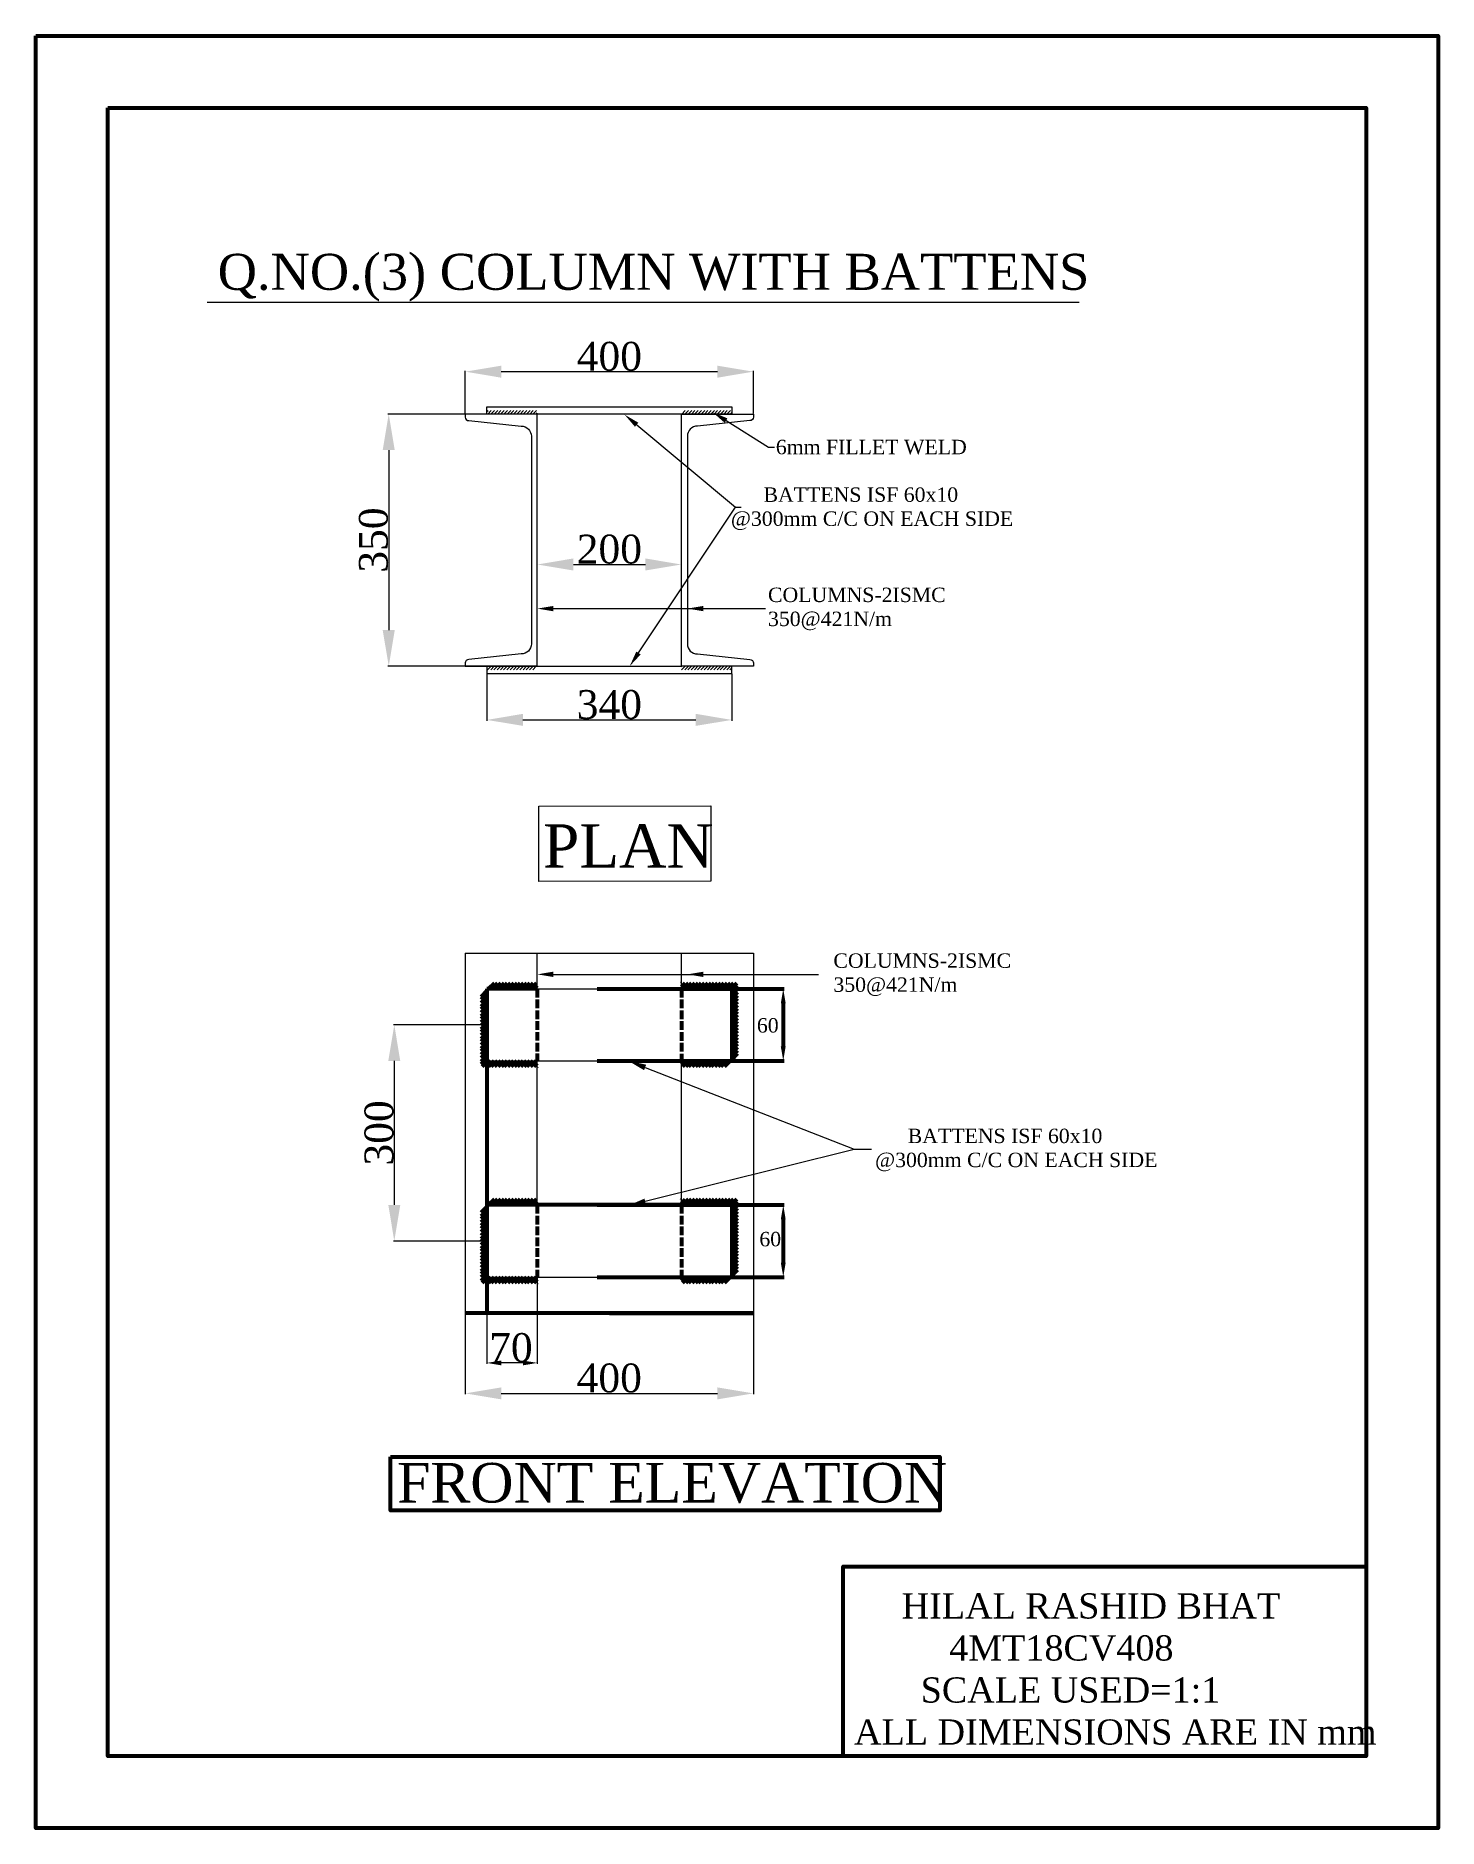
# Model space of a CAD drawing. Header units: millimetres. Extents: x -255 to 1693, y -1797 to 691.
import ezdxf
from ezdxf import colors
from ezdxf.entities.mleader import LeaderData, LeaderLine
from ezdxf.math import Vec2, Vec3

# ---------------------------------------------------------------- set-up
doc = ezdxf.new("R2010")
doc.units = ezdxf.units.MM
doc.linetypes.add('ACAD_ISO02W100', pattern=[15, 12, -3])
doc.styles.get("Standard").update_dxf_attribs({"font": 'times.ttf'})
doc.dimstyles.new('ISO-25', dxfattribs={"dimtxt": 2.5, "dimasz": 2.5, "dimexe": 1.25, "dimexo": 0.625, "dimtad": 1, "dimdec": 0, "dimtxsty": 'Standard', "dimcen": 2.5, "dimaunit": 1, "dimadec": 0, "dimazin": 0, "dimtfac": 1, "dimtdec": 0, "dimtmove": 0, "dimatfit": 3, "dimfxl": 1, "dimarcsym": 0})

# ---------------------------------------------------------------- blocks, each defined once
blk = doc.blocks.new('*D2')
at = {"color": 0, "lineweight": -2, "transparency": 16777216}
for p, q in [((441.1, 166.2), (234.1, 166.2)), ((235.4, 116.2), (235.4, -133.8)), ((441.1, -183.8), (234.1, -183.8))]:
    blk.add_line(p, q, dxfattribs=at)
at = {"color": 0, "transparency": 16777216}
for points in [[(227, 116.2), (243.7, 116.2), (235.4, 166.2)], [(227, -133.8), (243.7, -133.8), (235.4, -183.8)]]:
    blk.add_solid(points, dxfattribs=at)
at = {"layer": 'Defpoints', "color": 0, "transparency": 16777216}
for p in [(441.7, 166.2), (235.4, -183.8), (441.7, -183.8)]:
    blk.add_point(p, dxfattribs=at)
at = {"color": 0, "transparency": 16777216, "insert": (214.3, -8.8), "char_height": 40, "attachment_point": 5, "rotation": 90}
blk.add_mtext('350', dxfattribs=at)
blk = doc.blocks.new('*D3')
at = {"color": 0, "lineweight": -2, "transparency": 16777216}
for p, q in [((341.7, 166.8), (341.7, 226.2)), ((391.7, 225), (691.7, 225)), ((741.7, 166.8), (741.7, 226.2))]:
    blk.add_line(p, q, dxfattribs=at)
at = {"color": 0, "transparency": 16777216}
for points in [[(391.7, 233.3), (391.7, 216.6), (341.7, 225)], [(691.7, 233.3), (691.7, 216.6), (741.7, 225)]]:
    blk.add_solid(points, dxfattribs=at)
at = {"layer": 'Defpoints', "color": 0, "transparency": 16777216}
for p in [(741.7, 225), (341.7, 166.2), (741.7, 166.2)]:
    blk.add_point(p, dxfattribs=at)
at = {"color": 0, "transparency": 16777216, "insert": (541.7, 246), "char_height": 40, "attachment_point": 5}
blk.add_mtext('400', dxfattribs=at)
blk = doc.blocks.new('*D4')
at = {"color": 0, "lineweight": -2, "transparency": 16777216}
for p, q in [((371.7, -194.4), (371.7, -259.6)), ((711.7, -194.4), (711.7, -259.6)), ((421.7, -258.4), (661.7, -258.4))]:
    blk.add_line(p, q, dxfattribs=at)
at = {"color": 0, "transparency": 16777216}
for points in [[(421.7, -250), (421.7, -266.7), (371.7, -258.4)], [(661.7, -250), (661.7, -266.7), (711.7, -258.4)]]:
    blk.add_solid(points, dxfattribs=at)
at = {"layer": 'Defpoints', "color": 0, "transparency": 16777216}
for p in [(371.7, -193.8), (711.7, -193.8), (711.7, -258.4)]:
    blk.add_point(p, dxfattribs=at)
at = {"color": 0, "transparency": 16777216, "insert": (541.7, -237.3), "char_height": 40, "attachment_point": 5}
blk.add_mtext('340', dxfattribs=at)
blk = doc.blocks.new('*D5')
at = {"color": 0, "lineweight": -2, "transparency": 16777216}
for p, q in [((441.7, -44.9), (441.7, -41.4)), ((491.7, -42.7), (591.7, -42.7)), ((641.7, -44.9), (641.7, -41.4))]:
    blk.add_line(p, q, dxfattribs=at)
at = {"color": 0, "transparency": 16777216}
for points in [[(491.7, -34.3), (491.7, -51), (441.7, -42.7)], [(591.7, -34.3), (591.7, -51), (641.7, -42.7)]]:
    blk.add_solid(points, dxfattribs=at)
at = {"layer": 'Defpoints', "color": 0, "transparency": 16777216}
for p in [(441.7, -45.6), (641.7, -42.7), (641.7, -45.6)]:
    blk.add_point(p, dxfattribs=at)
at = {"color": 0, "transparency": 16777216, "insert": (541.7, -21.6), "char_height": 40, "attachment_point": 5}
blk.add_mtext('200', dxfattribs=at)
blk = doc.blocks.new('*D8')
at = {"color": 0, "lineweight": -2, "transparency": 16777216}
for p, q in [((371.1, -681.7), (241.9, -681.7)), ((243.1, -731.7), (243.1, -931.7)), ((371.1, -981.7), (241.9, -981.7))]:
    blk.add_line(p, q, dxfattribs=at)
at = {"color": 0, "lineweight": 100, "transparency": 16777216}
for points in [[(234.8, -731.7), (251.4, -731.7), (243.1, -681.7)], [(234.8, -931.7), (251.4, -931.7), (243.1, -981.7)]]:
    blk.add_solid(points, dxfattribs=at)
at = {"layer": 'Defpoints', "color": 0, "lineweight": 100, "transparency": 16777216}
for p in [(371.7, -681.7), (243.1, -981.7), (371.7, -981.7)]:
    blk.add_point(p, dxfattribs=at)
at = {"color": 0, "transparency": 16777216, "insert": (222, -831.7), "char_height": 40, "attachment_point": 5, "rotation": 90}
blk.add_mtext('300', dxfattribs=at)
blk = doc.blocks.new('*D9')
at = {"color": 0, "lineweight": -2, "transparency": 16777216}
for p, q in [((371.7, -1032.3), (371.7, -1152.2)), ((441.7, -1032.3), (441.7, -1152.2)), ((421.7, -1150.9), (391.7, -1150.9))]:
    blk.add_line(p, q, dxfattribs=at)
at = {"color": 0, "lineweight": 100, "transparency": 16777216}
for points in [[(391.7, -1147.6), (391.7, -1154.3), (371.7, -1150.9)], [(421.7, -1147.6), (421.7, -1154.3), (441.7, -1150.9)]]:
    blk.add_solid(points, dxfattribs=at)
at = {"layer": 'Defpoints', "color": 0, "lineweight": 100, "transparency": 16777216}
for p in [(371.7, -1031.7), (441.7, -1031.7), (371.7, -1150.9)]:
    blk.add_point(p, dxfattribs=at)
at = {"color": 0, "transparency": 16777216, "insert": (405, -1129.9), "char_height": 40, "attachment_point": 5}
blk.add_mtext('70', dxfattribs=at)
blk = doc.blocks.new('*D10')
at = {"color": 0, "lineweight": -2, "transparency": 16777216}
for p, q in [((341.7, -1082.3), (341.7, -1194.4)), ((741.7, -1082.3), (741.7, -1194.4)), ((391.7, -1193.2), (691.7, -1193.2))]:
    blk.add_line(p, q, dxfattribs=at)
at = {"color": 0, "lineweight": 100, "transparency": 16777216}
for points in [[(391.7, -1184.9), (391.7, -1201.5), (341.7, -1193.2)], [(691.7, -1184.9), (691.7, -1201.5), (741.7, -1193.2)]]:
    blk.add_solid(points, dxfattribs=at)
at = {"layer": 'Defpoints', "color": 0, "lineweight": 100, "transparency": 16777216}
for p in [(341.7, -1081.7), (741.7, -1081.7), (741.7, -1193.2)]:
    blk.add_point(p, dxfattribs=at)
at = {"color": 0, "transparency": 16777216, "insert": (541.6, -1172.1), "char_height": 40, "attachment_point": 5}
blk.add_mtext('400', dxfattribs=at)

msp = doc.modelspace()

# ---------------------------------------------------------------- linework, layer by layer
for p, q in [((-16.9, 321.6), (1194, 321.6)), ((371.7, 166.2), (371.7, 176.2)), ((371.7, 176.2), (711.7, 176.2)), ((711.7, 176.2), (711.7, 166.2)), ((711.7, 166.2), (441.7, 166.2)), ((641.7, -183.8), (641.7, -172.4)), ((371.7, -183.8), (371.7, -193.8)), ((371.7, -193.8), (711.7, -193.8)), ((441.7, -183.8), (641.7, -183.8)), ((441.7, -183.8), (441.7, -183.8)), ((441.7, -193.8), (454.3, -193.8)), ((641.7, -183.8), (641.7, -183.8)), ((641.7, -183.8), (641.7, -183.8)), ((711.7, -193.8), (711.7, -183.8)), ((341.7, -582.2), (341.7, -1081.7)), ((341.7, -582.2), (741.7, -582.2)), ((341.7, -582.2), (341.7, -631.7)), ((441.7, -631.7), (441.7, -582.2)), ((641.7, -631.7), (641.7, -582.2)), ((741.7, -582.2), (741.7, -1081.7)), ((371.7, -631.7), (371.7, -731.7)), ((371.7, -631.7), (711.7, -631.7)), ((711.7, -631.7), (711.7, -731.7)), ((371.7, -731.7), (711.7, -731.7)), ((441.7, -931.7), (441.7, -731.7)), ((641.7, -931.7), (641.7, -731.7)), ((371.7, -931.7), (371.7, -1031.7)), ((371.7, -931.7), (711.7, -931.7)), ((711.7, -931.7), (711.7, -1031.7)), ((371.7, -1031.7), (711.7, -1031.7))]:
    msp.add_line(p, q)
at = {"linetype": 'Continuous'}
for p, q in [((371.7, 169.6), (373.3, 171.2)), ((372.8, 166.2), (377.8, 171.2)), ((377.2, 166.2), (382.2, 171.2)), ((381.7, 166.2), (386.7, 171.2)), ((386.2, 166.2), (391.2, 171.2)), ((390.7, 166.2), (395.7, 171.2)), ((395.2, 166.2), (400.2, 171.2)), ((399.7, 166.2), (404.7, 171.2)), ((404.2, 166.2), (409.2, 171.2)), ((408.7, 166.2), (413.7, 171.2)), ((413.2, 166.2), (418.2, 171.2)), ((417.7, 166.2), (422.7, 171.2)), ((422.1, 166.2), (427.1, 171.2)), ((426.6, 166.2), (431.6, 171.2)), ((431.1, 166.2), (436.1, 171.2)), ((435.6, 166.2), (440.6, 171.2)), ((440.1, 166.2), (441.7, 167.8)), ((642.2, 166.2), (647.2, 171.2)), ((646.7, 166.2), (651.7, 171.2)), ((651.1, 166.2), (656.1, 171.2)), ((655.6, 166.2), (660.6, 171.2)), ((660.1, 166.2), (665.1, 171.2)), ((664.6, 166.2), (669.6, 171.2)), ((669.1, 166.2), (674.1, 171.2)), ((673.6, 166.2), (678.6, 171.2)), ((678.1, 166.2), (683.1, 171.2)), ((682.6, 166.2), (687.6, 171.2)), ((687.1, 166.2), (692.1, 171.2)), ((691.6, 166.2), (696.6, 171.2)), ((696, 166.2), (701, 171.2)), ((700.5, 166.2), (705.5, 171.2)), ((705, 166.2), (710, 171.2)), ((709.5, 166.2), (711.7, 168.4)), ((371.7, -185.1), (373, -183.8)), ((372.5, -188.8), (377.5, -183.8)), ((377, -188.8), (382, -183.8)), ((381.5, -188.8), (386.5, -183.8)), ((385.9, -188.8), (390.9, -183.8)), ((390.4, -188.8), (395.4, -183.8)), ((394.9, -188.8), (399.9, -183.8)), ((399.4, -188.8), (404.4, -183.8)), ((403.9, -188.8), (408.9, -183.8)), ((408.4, -188.8), (413.4, -183.8)), ((412.9, -188.8), (417.9, -183.8)), ((417.4, -188.8), (422.4, -183.8)), ((421.9, -188.8), (426.9, -183.8)), ((426.4, -188.8), (431.4, -183.8)), ((430.8, -188.8), (435.8, -183.8)), ((435.3, -188.8), (440.3, -183.8)), ((641.7, -184.5), (642.4, -183.8)), ((641.9, -188.8), (646.9, -183.8)), ((646.4, -188.8), (651.4, -183.8)), ((650.9, -188.8), (655.9, -183.8)), ((655.4, -188.8), (660.4, -183.8)), ((659.8, -188.8), (664.8, -183.8)), ((664.3, -188.8), (669.3, -183.8)), ((668.8, -188.8), (673.8, -183.8)), ((673.3, -188.8), (678.3, -183.8)), ((677.8, -188.8), (682.8, -183.8)), ((682.3, -188.8), (687.3, -183.8)), ((686.8, -188.8), (691.8, -183.8)), ((691.3, -188.8), (696.3, -183.8)), ((695.8, -188.8), (700.8, -183.8)), ((700.3, -188.8), (705.3, -183.8)), ((704.7, -188.8), (709.7, -183.8)), ((709.2, -188.8), (711.7, -186.3))]:
    msp.add_line(p, q, dxfattribs=at)
at = {"linetype": 'ByBlock', "lineweight": -2}
for p, q in [((716.9, 36.7), (724.9, 36.7)), ((750.5, -103.9), (758.5, -103.9))]:
    msp.add_line(p, q, dxfattribs=at)
at = {"linetype": 'Continuous', "lineweight": 100}
for p, q in [((363.7, -642.1), (371.7, -634.1)), ((363.7, -646.6), (371.7, -638.6)), ((363.7, -651.1), (371.7, -643.1)), ((371.7, -631.7), (371.7, -931.7)), ((441.7, -631.7), (371.7, -631.7)), ((374.1, -631.7), (382.1, -623.7)), ((378.6, -631.7), (386.6, -623.7)), ((383.1, -631.7), (391.1, -623.7)), ((387.5, -631.7), (395.5, -623.7)), ((392, -631.7), (400, -623.7)), ((396.5, -631.7), (404.5, -623.7)), ((401, -631.7), (409, -623.7)), ((405.5, -631.7), (413.5, -623.7)), ((410, -631.7), (418, -623.7)), ((414.5, -631.7), (422.5, -623.7)), ((419, -631.7), (427, -623.7)), ((423.5, -631.7), (431.5, -623.7)), ((428, -631.7), (436, -623.7)), ((432.4, -631.7), (440.4, -623.7)), ((436.9, -631.7), (441.7, -627)), ((441.4, -631.7), (441.7, -631.4)), ((524.7, -631.7), (784.4, -631.7)), ((641.7, -624.5), (642.5, -623.7)), ((641.7, -629), (647, -623.7)), ((641.7, -631.7), (711.7, -631.7)), ((643.5, -631.7), (651.5, -623.7)), ((648, -631.7), (656, -623.7)), ((652.5, -631.7), (660.5, -623.7)), ((656.9, -631.7), (664.9, -623.7)), ((661.4, -631.7), (669.4, -623.7)), ((665.9, -631.7), (673.9, -623.7)), ((670.4, -631.7), (678.4, -623.7)), ((674.9, -631.7), (682.9, -623.7)), ((679.4, -631.7), (687.4, -623.7)), ((683.9, -631.7), (691.9, -623.7)), ((688.4, -631.7), (696.4, -623.7)), ((692.9, -631.7), (700.9, -623.7)), ((697.4, -631.7), (705.4, -623.7)), ((701.8, -631.7), (709.8, -623.7)), ((706.3, -631.7), (714.3, -623.7)), ((710.8, -631.7), (718.8, -623.7)), ((711.7, -635.3), (719.7, -627.3)), ((711.7, -631.7), (711.7, -731.7)), ((711.7, -639.8), (719.7, -631.8)), ((711.7, -644.3), (719.7, -636.3)), ((711.7, -648.8), (719.7, -640.8)), ((711.7, -653.3), (719.7, -645.3)), ((363.7, -655.6), (371.7, -647.6)), ((363.7, -660.1), (371.7, -652.1)), ((363.7, -664.5), (371.7, -656.5)), ((363.7, -669), (371.7, -661)), ((363.7, -673.5), (371.7, -665.5)), ((363.7, -678), (371.7, -670)), ((711.7, -657.8), (719.7, -649.8)), ((711.7, -662.3), (719.7, -654.3)), ((711.7, -666.8), (719.7, -658.8)), ((711.7, -671.3), (719.7, -663.3)), ((711.7, -675.8), (719.7, -667.8)), ((783.2, -651.7), (783.2, -711.7)), ((363.7, -682.5), (371.7, -674.5)), ((363.7, -687), (371.7, -679)), ((363.7, -691.5), (371.7, -683.5)), ((363.7, -696), (371.7, -688)), ((363.7, -700.5), (371.7, -692.5)), ((711.7, -680.2), (719.7, -672.2)), ((711.7, -684.7), (719.7, -676.7)), ((711.7, -689.2), (719.7, -681.2)), ((711.7, -693.7), (719.7, -685.7)), ((711.7, -698.2), (719.7, -690.2)), ((711.7, -702.7), (719.7, -694.7)), ((363.7, -705), (371.7, -697)), ((363.7, -709.4), (371.7, -701.4)), ((363.7, -713.9), (371.7, -705.9)), ((363.7, -718.4), (371.7, -710.4)), ((363.7, -722.9), (371.7, -714.9)), ((363.7, -727.4), (371.7, -719.4)), ((711.7, -707.2), (719.7, -699.2)), ((711.7, -711.7), (719.7, -703.7)), ((711.7, -716.2), (719.7, -708.2)), ((711.7, -720.7), (719.7, -712.7)), ((711.7, -725.1), (719.7, -717.1)), ((363.7, -731.9), (371.7, -723.9)), ((363.7, -736.4), (371.7, -728.4)), ((364.9, -739.7), (372.9, -731.7)), ((369.3, -739.7), (377.3, -731.7)), ((373.8, -739.7), (381.8, -731.7)), ((378.3, -739.7), (386.3, -731.7)), ((382.8, -739.7), (390.8, -731.7)), ((387.3, -739.7), (395.3, -731.7)), ((391.8, -739.7), (399.8, -731.7)), ((396.3, -739.7), (404.3, -731.7)), ((400.8, -739.7), (408.8, -731.7)), ((405.3, -739.7), (413.3, -731.7)), ((409.8, -739.7), (417.8, -731.7)), ((414.2, -739.7), (422.2, -731.7)), ((418.7, -739.7), (426.7, -731.7)), ((423.2, -739.7), (431.2, -731.7)), ((427.7, -739.7), (435.7, -731.7)), ((432.2, -739.7), (440.2, -731.7)), ((436.7, -739.7), (441.7, -734.7)), ((441.2, -739.7), (441.7, -739.2)), ((524.7, -731.7), (784.4, -731.7)), ((641.7, -732.3), (642.3, -731.7)), ((641.7, -736.8), (646.8, -731.7)), ((643.2, -739.7), (651.2, -731.7)), ((647.7, -739.7), (655.7, -731.7)), ((652.2, -739.7), (660.2, -731.7)), ((656.7, -739.7), (664.7, -731.7)), ((661.2, -739.7), (669.2, -731.7)), ((665.7, -739.7), (673.7, -731.7)), ((670.2, -739.7), (678.2, -731.7)), ((674.7, -739.7), (682.7, -731.7)), ((679.2, -739.7), (687.2, -731.7)), ((683.7, -739.7), (691.7, -731.7)), ((688.1, -739.7), (696.1, -731.7)), ((692.6, -739.7), (700.6, -731.7)), ((697.1, -739.7), (705.1, -731.7)), ((701.6, -739.7), (709.6, -731.7)), ((711.7, -729.6), (719.7, -721.6)), ((363.7, -942.1), (371.7, -934.1)), ((363.7, -946.6), (371.7, -938.6)), ((363.7, -951.1), (371.7, -943.1)), ((711.7, -931.7), (371.7, -931.7)), ((371.7, -931.7), (371.7, -1081.7)), ((441.7, -931.7), (371.7, -931.7)), ((374.1, -931.7), (382.1, -923.7)), ((378.6, -931.7), (386.6, -923.7)), ((383.1, -931.7), (391.1, -923.7)), ((387.5, -931.7), (395.5, -923.7)), ((392, -931.7), (400, -923.7)), ((396.5, -931.7), (404.5, -923.7)), ((401, -931.7), (409, -923.7)), ((405.5, -931.7), (413.5, -923.7)), ((410, -931.7), (418, -923.7)), ((414.5, -931.7), (422.5, -923.7)), ((419, -931.7), (427, -923.7)), ((423.5, -931.7), (431.5, -923.7)), ((428, -931.7), (436, -923.7)), ((432.4, -931.7), (440.4, -923.7)), ((436.9, -931.7), (441.7, -927)), ((441.4, -931.7), (441.7, -931.4)), ((524.7, -931.7), (784.4, -931.7)), ((641.7, -924.5), (642.5, -923.7)), ((641.7, -929), (647, -923.7)), ((641.7, -931.7), (711.7, -931.7)), ((643.5, -931.7), (651.5, -923.7)), ((648, -931.7), (656, -923.7)), ((652.5, -931.7), (660.5, -923.7)), ((656.9, -931.7), (664.9, -923.7)), ((661.4, -931.7), (669.4, -923.7)), ((665.9, -931.7), (673.9, -923.7)), ((670.4, -931.7), (678.4, -923.7)), ((674.9, -931.7), (682.9, -923.7)), ((679.4, -931.7), (687.4, -923.7)), ((683.9, -931.7), (691.9, -923.7)), ((688.4, -931.7), (696.4, -923.7)), ((692.9, -931.7), (700.9, -923.7)), ((697.4, -931.7), (705.4, -923.7)), ((701.8, -931.7), (709.8, -923.7)), ((706.3, -931.7), (714.3, -923.7)), ((710.8, -931.7), (718.8, -923.7)), ((711.7, -935.3), (719.7, -927.3)), ((711.7, -931.7), (711.7, -1031.7)), ((711.7, -939.8), (719.7, -931.8)), ((711.7, -944.3), (719.7, -936.3)), ((711.7, -948.8), (719.7, -940.8)), ((711.7, -953.3), (719.7, -945.3)), ((363.7, -955.6), (371.7, -947.6)), ((363.7, -960.1), (371.7, -952.1)), ((363.7, -964.5), (371.7, -956.5)), ((363.7, -969), (371.7, -961)), ((363.7, -973.5), (371.7, -965.5)), ((363.7, -978), (371.7, -970)), ((711.7, -957.8), (719.7, -949.8)), ((711.7, -962.3), (719.7, -954.3)), ((711.7, -966.8), (719.7, -958.8)), ((711.7, -971.3), (719.7, -963.3)), ((711.7, -975.8), (719.7, -967.8)), ((783.2, -951.7), (783.2, -1011.7)), ((363.7, -982.5), (371.7, -974.5)), ((363.7, -987), (371.7, -979)), ((363.7, -991.5), (371.7, -983.5)), ((363.7, -996), (371.7, -988)), ((363.7, -1000.5), (371.7, -992.5)), ((711.7, -980.2), (719.7, -972.2)), ((711.7, -984.7), (719.7, -976.7)), ((711.7, -989.2), (719.7, -981.2)), ((711.7, -993.7), (719.7, -985.7)), ((711.7, -998.2), (719.7, -990.2)), ((711.7, -1002.7), (719.7, -994.7)), ((363.7, -1005), (371.7, -997)), ((363.7, -1009.4), (371.7, -1001.4)), ((363.7, -1013.9), (371.7, -1005.9)), ((363.7, -1018.4), (371.7, -1010.4)), ((363.7, -1022.9), (371.7, -1014.9)), ((363.7, -1027.4), (371.7, -1019.4)), ((711.7, -1007.2), (719.7, -999.2)), ((711.7, -1011.7), (719.7, -1003.7)), ((711.7, -1016.2), (719.7, -1008.2)), ((711.7, -1020.7), (719.7, -1012.7)), ((711.7, -1025.1), (719.7, -1017.1)), ((363.7, -1031.9), (371.7, -1023.9)), ((363.7, -1036.4), (371.7, -1028.4)), ((364.9, -1039.7), (372.9, -1031.7)), ((369.3, -1039.7), (377.3, -1031.7)), ((373.8, -1039.7), (381.8, -1031.7)), ((378.3, -1039.7), (386.3, -1031.7)), ((382.8, -1039.7), (390.8, -1031.7)), ((387.3, -1039.7), (395.3, -1031.7)), ((391.8, -1039.7), (399.8, -1031.7)), ((396.3, -1039.7), (404.3, -1031.7)), ((400.8, -1039.7), (408.8, -1031.7)), ((405.3, -1039.7), (413.3, -1031.7)), ((409.8, -1039.7), (417.8, -1031.7)), ((414.2, -1039.7), (422.2, -1031.7)), ((418.7, -1039.7), (426.7, -1031.7)), ((423.2, -1039.7), (431.2, -1031.7)), ((427.7, -1039.7), (435.7, -1031.7)), ((432.2, -1039.7), (440.2, -1031.7)), ((436.7, -1039.7), (441.7, -1034.7)), ((441.2, -1039.7), (441.7, -1039.2)), ((524.7, -1031.7), (784.4, -1031.7)), ((641.7, -1032.3), (642.3, -1031.7)), ((641.7, -1036.8), (646.8, -1031.7)), ((643.2, -1039.7), (651.2, -1031.7)), ((647.7, -1039.7), (655.7, -1031.7)), ((652.2, -1039.7), (660.2, -1031.7)), ((656.7, -1039.7), (664.7, -1031.7)), ((661.2, -1039.7), (669.2, -1031.7)), ((665.7, -1039.7), (673.7, -1031.7)), ((670.2, -1039.7), (678.2, -1031.7)), ((674.7, -1039.7), (682.7, -1031.7)), ((679.2, -1039.7), (687.2, -1031.7)), ((683.7, -1039.7), (691.7, -1031.7)), ((688.1, -1039.7), (696.1, -1031.7)), ((692.6, -1039.7), (700.6, -1031.7)), ((697.1, -1039.7), (705.1, -1031.7)), ((701.6, -1039.7), (709.6, -1031.7)), ((711.7, -1029.6), (719.7, -1021.6)), ((741.7, -1081.7), (341.7, -1081.7)), ((541.7, -1081.7), (741.7, -1081.7))]:
    msp.add_line(p, q, dxfattribs=at)
at = {"linetype": 'ACAD_ISO02W100', "lineweight": 100}
for p, q in [((441.6, -631.6), (441.7, -731.7)), ((641.7, -631.7), (641.7, -731.7)), ((441.7, -931.7), (441.7, -1031.7)), ((641.7, -931.7), (641.7, -1031.7))]:
    msp.add_line(p, q, dxfattribs=at)
at = {"linetype": 'Continuous', "lineweight": 100}
for points in [[(-254.6, 691.1), (1692.5, 691.1), (1692.5, -1796.7), (-254.6, -1796.7)], [(-154.6, 591.1), (1592.5, 591.1), (1592.5, -1696.7), (-154.6, -1696.7)], [(237.9, -1281.4), (1000.4, -1281.4), (1000.4, -1355.8), (237.9, -1355.8)], [(1592.5, -1696.7), (866.2, -1696.7), (866.2, -1433.5), (1592.5, -1433.5)]]:
    msp.add_lwpolyline(points, close=True, dxfattribs=at)
for points in [[(346.5, 157), (419.4, 149.4, -0.414214), (433.4, 135.4), (433.4, -152.9, -0.414214), (419.4, -166.9), (346.5, -174.6, 0.414214), (341.7, -179.4), (341.7, -183.8), (441.7, -183.8), (441.7, 166.2), (341.7, 166.2), (341.7, 161.8, 0.414214)], [(346.5, 157), (419.4, 149.4, -0.414214), (433.4, 135.4), (433.4, -152.9, -0.414214), (419.4, -166.9), (346.5, -174.6, 0.414214), (341.7, -179.4), (341.7, -183.8), (441.7, -183.8), (441.7, 166.2), (341.7, 166.2), (341.7, 161.8, 0.414214)], [(736.9, 157), (664, 149.4, 0.414214), (650, 135.4), (650, -152.9, 0.414214), (664, -166.9), (736.9, -174.6, -0.414214), (741.7, -179.4), (741.7, -183.8), (641.7, -183.8), (641.7, 166.2), (741.7, 166.2), (741.7, 161.8, -0.414214)]]:
    msp.add_lwpolyline(points, format="xyb", close=True)
at = {"linetype": 'ByBlock', "lineweight": -2}
for points in [[(579.7, 151.3), (716.9, 36.7)], [(463.7, -103.9), (750.5, -103.9)], [(463.7, -611.6), (750.5, -611.6)]]:
    msp.add_lwpolyline(points, dxfattribs=at)
msp.add_lwpolyline([(444, -378), (682.5, -377.6), (682.5, -482.2), (444, -482.6)], close=True)
for points in [[(577.3, 148.5), (562.8, 165.4), (582, 154.1)], [(463.7, -107.6), (441.7, -103.9), (463.7, -100.3)], [(463.7, -615.2), (441.7, -611.6), (463.7, -607.9)]]:
    msp.add_solid(points)
at = {"linetype": 'Continuous', "lineweight": 100}
for points in [[(779.8, -651.7), (786.5, -651.7), (783.2, -631.7)], [(779.8, -711.7), (786.5, -711.7), (783.2, -731.7)], [(779.8, -951.7), (786.5, -951.7), (783.2, -931.7)], [(779.8, -1011.7), (786.5, -1011.7), (783.2, -1031.7)]]:
    msp.add_solid(points, dxfattribs=at)

# ---------------------------------------------------------------- texts
at = {"insert": (-2.1, 388.6), "char_height": 50, "attachment_point": 1, "line_spacing_factor": 0.666667}
msp.add_mtext_dynamic_manual_height_columns('Q.NO.(3) COLUMN WITH BATTENS', width=1661.775, gutter_width=12.5, heights=[0], dxfattribs=at)
at = {"char_height": 20, "attachment_point": 1}
for s, insert, width in [('      BATTENS ISF 60x10\\P@300mm C/C ON EACH SIDE ', (710.5, 64.3), 459.295), ('COLUMNS-2ISMC 350@421N/m', (762, -74.8), 100.925), ('COLUMNS-2ISMC   350@421N/m', (852.8, -582.5), 100.925), ('      BATTENS ISF 60x10\\P@300mm C/C ON EACH SIDE ', (910.7, -825.8), 459.295)]:
    msp.add_mtext(s, dxfattribs=dict(at, insert=insert, width=width))
at = {"attachment_point": 1}
for s, insert, char_height in [('PLAN', (449.6, -403.3), 60), ('FRONT ELEVATION', (247, -1289.7), 55), ('     HILAL RASHID BHAT\\P          4MT18CV408\\P       SCALE USED=1:1\\PALL DIMENSIONS ARE IN mm', (881.5, -1470.7), 35)]:
    msp.add_mtext_dynamic_manual_height_columns(s, width=1661.775, gutter_width=12.5, heights=[0], dxfattribs=dict(at, insert=insert, char_height=char_height))
at = {"linetype": 'Continuous', "lineweight": 100, "char_height": 20, "attachment_point": 5}
for insert in [(761.7, -682.5), (765.1, -979.2)]:
    msp.add_mtext('60', dxfattribs=dict(at, insert=insert))

# ---------------------------------------------------------------- dimensions: what is measured, and where the dimension line sits
for base, p1, p2, override, picture, middle in [((741.7, 225), (341.7, 166.2), (741.7, 166.2), {"dimtxt": 40, "dimasz": 50}, '*D3', (541.7, 225)), ((711.7, -258.4), (371.7, -193.8), (711.7, -193.8), {"dimtxt": 40, "dimasz": 50}, '*D4', (541.7, -258.4)), ((371.7, -1150.9), (441.7, -1031.7), (371.7, -1031.7), {"dimtxt": 40, "dimasz": 20}, '*D9', (405, -1150.9)), ((741.7, -1193.2), (341.7, -1081.7), (741.7, -1081.7), {"dimtxt": 40, "dimasz": 50}, '*D10', (541.6, -1193.2))]:
    dim = msp.add_linear_dim(base=base, p1=p1, p2=p2, dimstyle='ISO-25', override=override)
    dim.commit()
    dim.dimension.update_dxf_attribs({"geometry": picture, "text_midpoint": middle, "dimtype": 160})
for base, p1, p2, picture, middle in [((235.4, -183.8), (441.7, 166.2), (441.7, -183.8), '*D2', (214.3, -8.8)), ((243.1, -981.7), (371.7, -681.7), (371.7, -981.7), '*D8', (222, -831.7))]:
    dim = msp.add_linear_dim(base=base, p1=p1, p2=p2, angle=90, dimstyle='ISO-25', override={"dimtxt": 40, "dimasz": 50})
    dim.commit()
    dim.dimension.update_dxf_attribs({"geometry": picture, "text_midpoint": middle})
dim = msp.add_linear_dim(base=(641.7, -42.7), p1=(441.7, -45.6), p2=(641.7, -45.6), dimstyle='ISO-25', override={"dimtxt": 40, "dimasz": 50})
dim.commit()
dim.dimension.update_dxf_attribs({"geometry": '*D5', "text_midpoint": (541.7, -21.6)})

# ---------------------------------------------------------------- leaders
ml = msp.add_multileader_mtext('Standard')
ml.set_content('6mm FILLET WELD', color=256)
ml.set_leader_properties()
ml.build(insert=Vec2(0, 0))
ml.multileader.update_dxf_attribs({"arrow_head_size": 22})
ctx = ml.context
ctx.base_point, ctx.char_height, ctx.arrow_head_size, ctx.plane_origin = Vec3(770.9, 120.2), 20, 22, Vec3(685.1, 168.7)
notes = []
notes.append((ctx, [(0, (1, 1, 0), (762.9, 120.2), (1, 0), 8, [(0, [(685.1, 168.7)], 0, [])])]))
ctx.mtext.insert, ctx.mtext.flow_direction = Vec3(772.9, 130.4), 5
ml = msp.add_multileader_mtext('Standard')
ml.set_content('', color=256)
ml.set_leader_properties()
ml.build(insert=Vec2(0, 0))
ml.multileader.update_dxf_attribs({"arrow_head_size": 22})
ctx = ml.context
ctx.base_point, ctx.char_height, ctx.arrow_head_size, ctx.plane_origin = Vec3(724.9, 36.7), 20, 22, Vec3(570, -183.8)
notes.append((ctx, [(0, (1, 1, 0), (716.9, 36.7), (1, 0), 8, [(0, [(570, -183.8)], 0, [])])]))
ctx.mtext.insert, ctx.mtext.flow_direction = Vec3(726.9, 46.7), 5
ml = msp.add_multileader_mtext('Standard')
ml.set_content('', color=256)
ml.set_leader_properties()
ml.build(insert=Vec2(0, 0))
ml.multileader.update_dxf_attribs({"arrow_head_size": 22})
ctx = ml.context
ctx.base_point, ctx.char_height, ctx.arrow_head_size, ctx.plane_origin = Vec3(758.5, -103.9), 20, 22, Vec3(650, -103.9)
notes.append((ctx, [(0, (1, 1, 0), (750.5, -103.9), (1, 0), 8, [(0, [(650, -103.9)], 0, [])])]))
ctx.mtext.insert, ctx.mtext.flow_direction = Vec3(760.5, -93.9), 5
ml = msp.add_multileader_mtext('Standard')
ml.set_content('', color=256)
ml.set_leader_properties()
ml.build(insert=Vec2(0, 0))
ml.multileader.update_dxf_attribs({"arrow_head_size": 22})
ctx = ml.context
ctx.base_point, ctx.char_height, ctx.arrow_head_size, ctx.plane_origin = Vec3(832.3, -611.6), 20, 22, Vec3(650, -611.6)
notes.append((ctx, [(0, (1, 1, 0), (750.5, -611.6), (1, 0), 81.7, [(0, [(650, -611.6)], 0, [])])]))
ctx.mtext.insert, ctx.mtext.flow_direction = Vec3(834.3, -601.6), 5
at = {"linetype": 'Continuous', "lineweight": 100}
ml = msp.add_multileader_mtext('Standard', dxfattribs=at)
ml.set_content('', color=256)
ml.set_leader_properties()
ml.build(insert=Vec2(0, 0))
ml.multileader.update_dxf_attribs({"arrow_head_size": 25})
ctx = ml.context
ctx.base_point, ctx.arrow_head_size, ctx.plane_origin = Vec3(905.8, -854), 25, Vec3(568.1, -731.7)
notes.append((ctx, [(0, (1, 1, 0), (881.5, -854), (1, 0), 24.4, [(0, [(568.1, -731.7)], 0, [])])]))
ctx.mtext.insert, ctx.mtext.flow_direction = Vec3(907.8, -852), 5
ml = msp.add_multileader_mtext('Standard')
ml.set_content('', color=256)
ml.set_leader_properties()
ml.build(insert=Vec2(0, 0))
ml.multileader.update_dxf_attribs({"arrow_head_size": 22})
ctx = ml.context
ctx.base_point, ctx.char_height, ctx.arrow_head_size, ctx.plane_origin = Vec3(889.5, -854), 20, 22, Vec3(570, -931.7)
notes.append((ctx, [(0, (1, 1, 0), (881.5, -854), (1, 0), 8, [(0, [(570, -931.7)], 0, [])])]))
ctx.mtext.insert, ctx.mtext.flow_direction = Vec3(891.5, -844), 5
for ctx, leaders in notes:
    for number, flags, end, landing, length, lines in leaders:
        leader = LeaderData()
        leader.index, (leader.has_last_leader_line, leader.has_dogleg_vector, leader.attachment_direction) = number, flags
        leader.last_leader_point, leader.dogleg_vector, leader.dogleg_length = Vec3(end), Vec3(landing), length
        for number, points, colour, breaks in lines:
            line = LeaderLine()
            line.index, line.vertices, line.color, line.breaks = number, Vec3.list(points), colors.encode_raw_color(colour), breaks
            leader.lines.append(line)
        ctx.leaders.append(leader)

doc.saveas('drawing.dxf')
